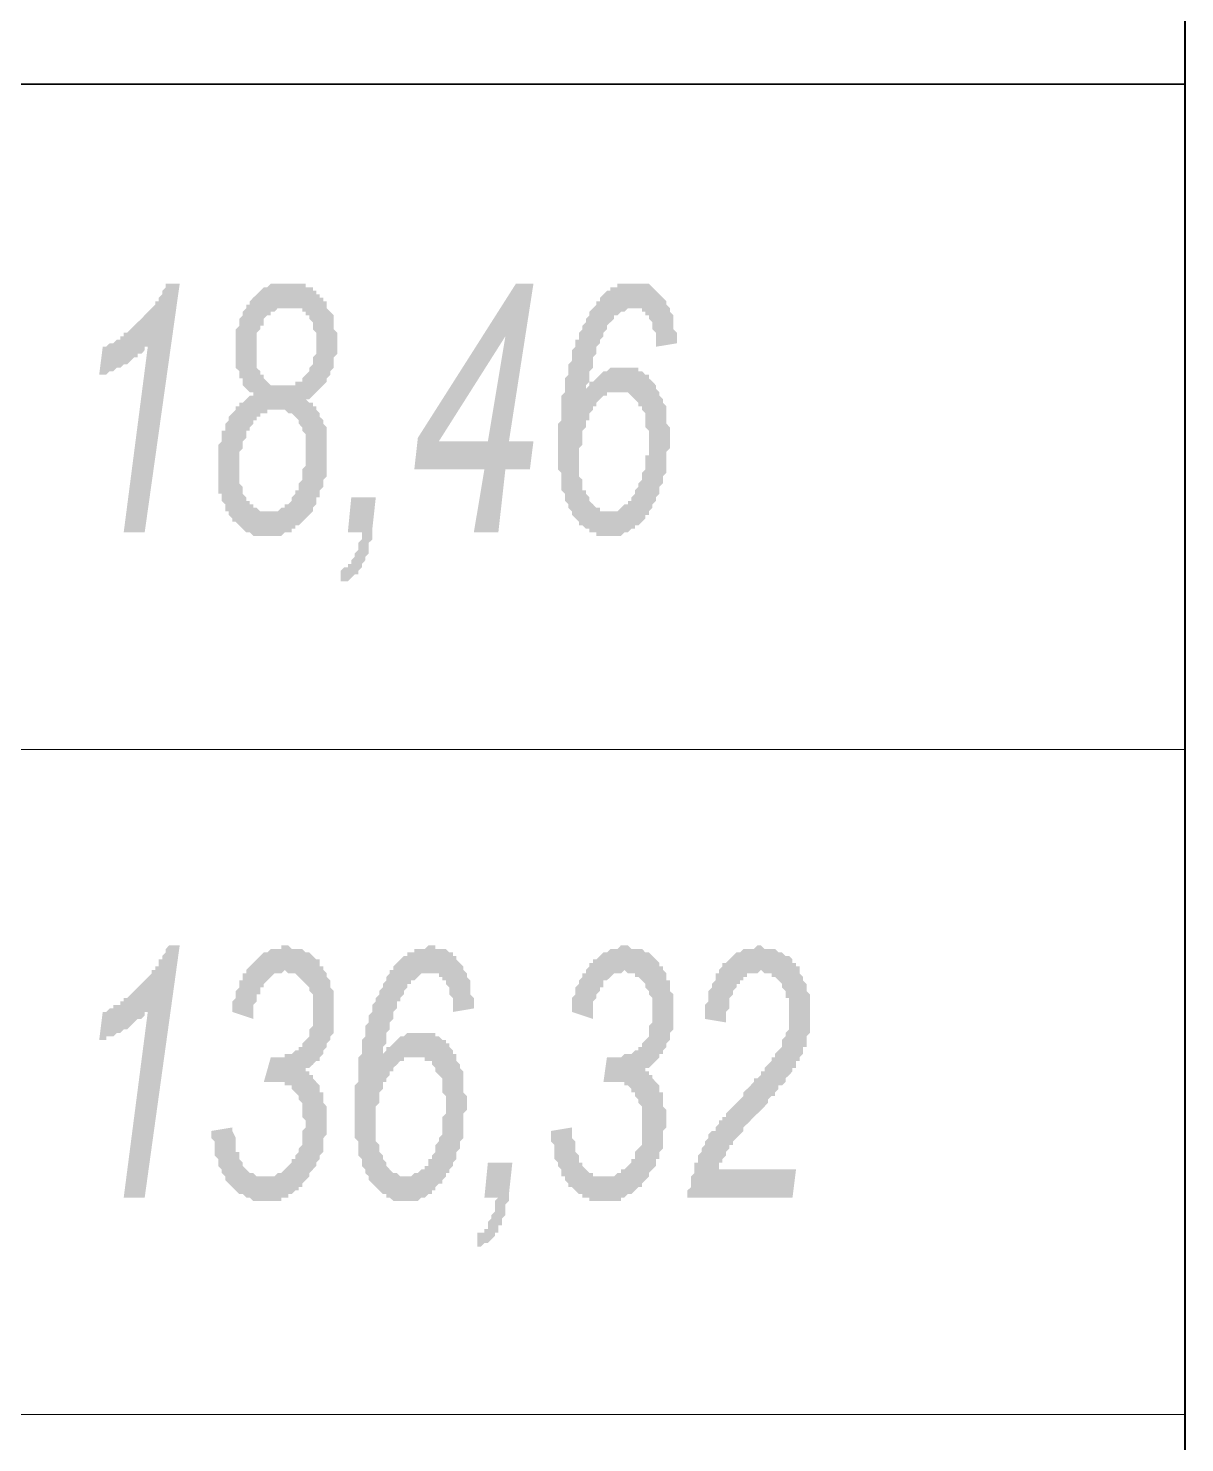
# Model space of a CAD drawing. Header units: millimetres. Extents: x 1372 to 666090, y 1285 to 31551.
# Drawn here: x 636713 to 638091, y 25868 to 27554 of the extents above; entities that cross this region are included whole.
import ezdxf

# ---------------------------------------------------------------- set-up
doc = ezdxf.new("R2010")
doc.units = ezdxf.units.MM
for name, color, linetype in [('PDF _0', 7, 'Continuous'), ('PDF _2D-чертеж - Общий_Ном._пера__21', 7, 'Continuous'), ('PDF _Аннотация - Текст_Ном._пера__1', 7, 'Continuous')]:
    doc.layers.add(name, color=color, linetype=linetype)

msp = doc.modelspace()

# ---------------------------------------------------------------- hatches: boundary and pattern name
at = {"layer": 'PDF _Аннотация - Текст_Ном._пера__1', "transparency": 33554559}
for points in [[(636826.7, 26953.1), (636855.9, 27178.3), (636855.9, 27174.2), (636851.7, 27174.2), (636851.7, 27170), (636851.7, 27170), (636847.6, 27165.8), (636843.4, 27165.8), (636843.4, 27161.7), (636839.2, 27161.7), (636839.2, 27161.7), (636835, 27157.5), (636835, 27157.5), (636830.9, 27153.3), (636826.7, 27153.3), (636826.7, 27153.3), (636822.5, 27149.1), (636818.4, 27149.1), (636818.4, 27149.1), (636814.2, 27145), (636810, 27145), (636805.8, 27140.8), (636805.8, 27140.8), (636801.7, 27140.8), (636797.5, 27140.8), (636801.7, 27174.2), (636805.8, 27174.2), (636805.8, 27174.2), (636810, 27178.3), (636814.2, 27178.3), (636814.2, 27178.3), (636818.4, 27182.5), (636822.5, 27182.5), (636822.5, 27186.7), (636826.7, 27186.7), (636826.7, 27190.9), (636830.9, 27190.9), (636835, 27195), (636835, 27195), (636839.2, 27199.2), (636839.2, 27199.2), (636843.4, 27203.4), (636847.6, 27207.5), (636847.6, 27207.5), (636851.7, 27211.7), (636855.9, 27215.9), (636855.9, 27215.9), (636860.1, 27220.1), (636860.1, 27220.1), (636864.2, 27224.2), (636864.2, 27228.4), (636868.4, 27228.4), (636868.4, 27232.6), (636868.4, 27232.6), (636868.4, 27232.6), (636872.6, 27236.7), (636872.6, 27240.9), (636876.8, 27245.1), (636876.8, 27249.3), (636880.9, 27249.3), (636880.9, 27249.3), (636893.4, 27249.3), (636851.7, 26953.1)], [(637093.7, 26953.1), (637097.8, 26994.8), (637127, 26994.8), (637122.9, 26957.3), (637122.9, 26953.1), (637122.9, 26948.9), (637122.9, 26944.7), (637118.7, 26940.6), (637118.7, 26936.4), (637118.7, 26932.2), (637118.7, 26928.1), (637114.5, 26923.9), (637114.5, 26919.7), (637114.5, 26919.7), (637110.4, 26915.5), (637110.4, 26911.4), (637110.4, 26911.4), (637106.2, 26907.2), (637106.2, 26903), (637102, 26903), (637097.8, 26898.9), (637097.8, 26898.9), (637093.7, 26894.7), (637093.7, 26894.7), (637089.5, 26894.7), (637085.3, 26894.7), (637085.3, 26894.7), (637085.3, 26907.2), (637089.5, 26911.4), (637093.7, 26911.4), (637093.7, 26911.4), (637093.7, 26915.5), (637097.8, 26915.5), (637097.8, 26919.7), (637102, 26923.9), (637102, 26923.9), (637102, 26928.1), (637106.2, 26932.2), (637106.2, 26936.4), (637106.2, 26940.6), (637110.4, 26944.7), (637110.4, 26948.9), (637110.4, 26953.1)], [(636826.7, 26160.5), (636855.9, 26385.8), (636855.9, 26381.6), (636851.7, 26381.6), (636851.7, 26377.4), (636851.7, 26377.4), (636847.6, 26373.3), (636843.4, 26373.3), (636843.4, 26373.3), (636839.2, 26369.1), (636839.2, 26369.1), (636835, 26364.9), (636835, 26364.9), (636830.9, 26360.8), (636826.7, 26360.8), (636826.7, 26360.8), (636822.5, 26356.6), (636818.4, 26356.6), (636818.4, 26356.6), (636814.2, 26352.4), (636810, 26352.4), (636805.8, 26352.4), (636805.8, 26348.2), (636801.7, 26348.2), (636797.5, 26348.2), (636801.7, 26381.6), (636805.8, 26381.6), (636805.8, 26381.6), (636810, 26385.8), (636814.2, 26385.8), (636814.2, 26390), (636818.4, 26390), (636822.5, 26390), (636822.5, 26394.1), (636826.7, 26394.1), (636826.7, 26398.3), (636830.9, 26398.3), (636835, 26402.5), (636835, 26402.5), (636839.2, 26406.6), (636839.2, 26406.6), (636843.4, 26410.8), (636847.6, 26415), (636847.6, 26415), (636851.7, 26419.2), (636855.9, 26423.3), (636855.9, 26423.3), (636860.1, 26427.5), (636860.1, 26431.7), (636864.2, 26431.7), (636864.2, 26435.8), (636868.4, 26435.8), (636868.4, 26440), (636868.4, 26440), (636868.4, 26444.2), (636872.6, 26444.2), (636872.6, 26448.4), (636876.8, 26452.5), (636876.8, 26456.7), (636880.9, 26460.9), (636880.9, 26460.9), (636893.4, 26460.9), (636851.7, 26160.5)], [(636931, 26239.8), (636956, 26244), (636956, 26239.8), (636960.2, 26231.4), (636960.2, 26227.3), (636960.2, 26223.1), (636960.2, 26218.9), (636960.2, 26214.8), (636964.4, 26214.8), (636964.4, 26210.6), (636964.4, 26206.4), (636968.5, 26202.2), (636968.5, 26202.2), (636968.5, 26198.1), (636968.5, 26198.1), (636972.7, 26193.9), (636972.7, 26193.9), (636976.9, 26189.7), (636976.9, 26189.7), (636981, 26189.7), (636985.2, 26185.6), (636985.2, 26185.6), (636989.4, 26185.6), (636993.6, 26185.6), (636993.6, 26185.6), (636997.7, 26185.6), (637001.9, 26185.6), (637001.9, 26185.6), (637006.1, 26185.6), (637010.2, 26189.7), (637010.2, 26189.7), (637014.4, 26189.7), (637018.6, 26193.9), (637018.6, 26193.9), (637022.8, 26198.1), (637022.8, 26198.1), (637026.9, 26202.2), (637026.9, 26206.4), (637031.1, 26206.4), (637031.1, 26210.6), (637035.3, 26214.8), (637035.3, 26218.9), (637035.3, 26218.9), (637039.4, 26223.1), (637039.4, 26227.3), (637039.4, 26231.4), (637039.4, 26235.6), (637039.4, 26239.8), (637043.6, 26244), (637043.6, 26248.1), (637043.6, 26248.1), (637043.6, 26252.3), (637039.4, 26256.5), (637039.4, 26260.6), (637039.4, 26264.8), (637039.4, 26269), (637039.4, 26273.2), (637035.3, 26277.3), (637035.3, 26277.3), (637035.3, 26281.5), (637031.1, 26285.7), (637031.1, 26285.7), (637026.9, 26289.8), (637026.9, 26294), (637022.8, 26294), (637018.6, 26294), (637018.6, 26298.2), (637014.4, 26298.2), (637010.2, 26298.2), (637010.2, 26298.2), (637006.1, 26298.2), (637001.9, 26298.2), (637001.9, 26298.2), (636997.7, 26298.2), (636993.6, 26298.2), (637001.9, 26327.4), (637001.9, 26327.4), (637006.1, 26327.4), (637006.1, 26327.4), (637010.2, 26327.4), (637014.4, 26327.4), (637018.6, 26327.4), (637018.6, 26331.6), (637022.8, 26331.6), (637026.9, 26331.6), (637026.9, 26331.6), (637031.1, 26335.7), (637031.1, 26335.7), (637035.3, 26335.7), (637035.3, 26339.9), (637039.4, 26339.9), (637039.4, 26344.1), (637043.6, 26348.2), (637043.6, 26348.2), (637047.8, 26352.4), (637047.8, 26356.6), (637047.8, 26360.8), (637052, 26364.9), (637052, 26369.1), (637052, 26369.1), (637052, 26373.3), (637052, 26377.4), (637052, 26381.6), (637052, 26385.8), (637052, 26390), (637052, 26394.1), (637052, 26398.3), (637052, 26402.5), (637047.8, 26406.6), (637047.8, 26406.6), (637047.8, 26410.8), (637043.6, 26415), (637043.6, 26415), (637039.4, 26419.2), (637039.4, 26419.2), (637035.3, 26423.3), (637035.3, 26423.3), (637031.1, 26427.5), (637026.9, 26427.5), (637026.9, 26427.5), (637022.8, 26427.5), (637018.6, 26431.7), (637018.6, 26431.7), (637014.4, 26427.5), (637014.4, 26427.5), (637010.2, 26427.5), (637010.2, 26427.5), (637006.1, 26427.5), (637001.9, 26423.3), (637001.9, 26423.3), (636997.7, 26419.2), (636997.7, 26419.2), (636993.6, 26415), (636993.6, 26410.8), (636989.4, 26410.8), (636989.4, 26406.6), (636989.4, 26402.5), (636985.2, 26402.5), (636985.2, 26398.3), (636985.2, 26394.1), (636981, 26390), (636981, 26385.8), (636981, 26381.6), (636981, 26377.4), (636981, 26373.3), (636956, 26381.6), (636956, 26385.8), (636956, 26390), (636956, 26394.1), (636960.2, 26398.3), (636960.2, 26402.5), (636960.2, 26406.6), (636964.4, 26410.8), (636964.4, 26415), (636964.4, 26419.2), (636968.5, 26419.2), (636968.5, 26423.3), (636968.5, 26427.5), (636972.7, 26427.5), (636972.7, 26431.7), (636976.9, 26435.8), (636976.9, 26435.8), (636981, 26440), (636981, 26440), (636985.2, 26444.2), (636985.2, 26444.2), (636989.4, 26448.4), (636989.4, 26448.4), (636993.6, 26452.5), (636997.7, 26452.5), (636997.7, 26452.5), (637001.9, 26456.7), (637001.9, 26456.7), (637006.1, 26456.7), (637010.2, 26456.7), (637014.4, 26456.7), (637014.4, 26460.9), (637018.6, 26460.9), (637022.8, 26460.9), (637022.8, 26460.9), (637026.9, 26456.7), (637031.1, 26456.7), (637031.1, 26456.7), (637035.3, 26456.7), (637039.4, 26456.7), (637039.4, 26456.7), (637043.6, 26452.5), (637047.8, 26452.5), (637047.8, 26452.5), (637052, 26448.4), (637052, 26448.4), (637056.1, 26444.2), (637060.3, 26444.2), (637060.3, 26440), (637060.3, 26435.8), (637064.5, 26435.8), (637064.5, 26435.8), (637064.5, 26431.7), (637068.6, 26427.5), (637068.6, 26423.3), (637072.8, 26419.2), (637072.8, 26419.2), (637072.8, 26415), (637072.8, 26410.8), (637077, 26406.6), (637077, 26402.5), (637077, 26398.3), (637077, 26394.1), (637077, 26390), (637077, 26385.8), (637077, 26381.6), (637077, 26377.4), (637077, 26373.3), (637077, 26369.1), (637077, 26364.9), (637077, 26360.8), (637077, 26356.6), (637072.8, 26352.4), (637072.8, 26352.4), (637072.8, 26348.2), (637068.6, 26344.1), (637068.6, 26339.9), (637068.6, 26339.9), (637064.5, 26335.7), (637064.5, 26331.6), (637064.5, 26331.6), (637060.3, 26327.4), (637060.3, 26323.2), (637056.1, 26323.2), (637052, 26319), (637052, 26319), (637047.8, 26314.9), (637043.6, 26314.9), (637043.6, 26310.7), (637047.8, 26310.7), (637047.8, 26306.5), (637052, 26306.5), (637052, 26302.4), (637056.1, 26298.2), (637056.1, 26298.2), (637060.3, 26294), (637060.3, 26289.8), (637060.3, 26285.7), (637064.5, 26285.7), (637064.5, 26281.5), (637064.5, 26277.3), (637064.5, 26273.2), (637068.6, 26269), (637068.6, 26264.8), (637068.6, 26260.6), (637068.6, 26256.5), (637068.6, 26252.3), (637068.6, 26248.1), (637068.6, 26244), (637068.6, 26244), (637068.6, 26239.8), (637068.6, 26235.6), (637064.5, 26231.4), (637064.5, 26227.3), (637064.5, 26223.1), (637064.5, 26218.9), (637064.5, 26214.8), (637060.3, 26210.6), (637060.3, 26206.4), (637060.3, 26206.4), (637056.1, 26202.2), (637056.1, 26198.1), (637052, 26193.9), (637052, 26193.9), (637047.8, 26189.7), (637047.8, 26185.6), (637047.8, 26185.6), (637043.6, 26181.4), (637043.6, 26181.4), (637039.4, 26177.2), (637039.4, 26173), (637035.3, 26173), (637035.3, 26168.9), (637031.1, 26168.9), (637026.9, 26164.7), (637026.9, 26164.7), (637022.8, 26164.7), (637022.8, 26160.5), (637018.6, 26160.5), (637014.4, 26160.5), (637014.4, 26156.4), (637010.2, 26156.4), (637006.1, 26156.4), (637006.1, 26156.4), (637001.9, 26156.4), (636997.7, 26156.4), (636997.7, 26156.4), (636993.6, 26156.4), (636989.4, 26156.4), (636989.4, 26156.4), (636985.2, 26156.4), (636981, 26156.4), (636981, 26156.4), (636976.9, 26160.5), (636972.7, 26160.5), (636972.7, 26160.5), (636968.5, 26164.7), (636964.4, 26164.7), (636964.4, 26164.7), (636960.2, 26168.9), (636960.2, 26168.9), (636956, 26173), (636956, 26173), (636951.8, 26177.2), (636951.8, 26177.2), (636947.7, 26181.4), (636947.7, 26185.6), (636947.7, 26185.6), (636943.5, 26189.7), (636943.5, 26193.9), (636939.3, 26198.1), (636939.3, 26198.1), (636939.3, 26202.2), (636939.3, 26206.4), (636935.2, 26210.6), (636935.2, 26214.8), (636935.2, 26218.9), (636935.2, 26223.1), (636935.2, 26227.3), (636931, 26231.4), (636931, 26235.6), (636931, 26239.8)], [(637335.6, 26239.8), (637360.6, 26244), (637360.6, 26239.8), (637360.6, 26231.4), (637364.8, 26227.3), (637364.8, 26223.1), (637364.8, 26218.9), (637364.8, 26214.8), (637364.8, 26214.8), (637369, 26210.6), (637369, 26206.4), (637369, 26202.2), (637373.2, 26202.2), (637373.2, 26198.1), (637373.2, 26198.1), (637377.3, 26193.9), (637377.3, 26193.9), (637381.5, 26189.7), (637381.5, 26189.7), (637385.7, 26189.7), (637385.7, 26185.6), (637389.8, 26185.6), (637394, 26185.6), (637398.2, 26185.6), (637398.2, 26185.6), (637402.3, 26185.6), (637406.5, 26185.6), (637406.5, 26185.6), (637410.7, 26185.6), (637414.9, 26189.7), (637414.9, 26189.7), (637419, 26189.7), (637419, 26193.9), (637423.2, 26193.9), (637427.4, 26198.1), (637427.4, 26198.1), (637431.5, 26202.2), (637431.5, 26206.4), (637435.7, 26206.4), (637435.7, 26210.6), (637435.7, 26214.8), (637439.9, 26218.9), (637439.9, 26218.9), (637444.1, 26223.1), (637444.1, 26227.3), (637444.1, 26231.4), (637444.1, 26235.6), (637444.1, 26239.8), (637444.1, 26244), (637444.1, 26248.1), (637444.1, 26248.1), (637444.1, 26252.3), (637444.1, 26256.5), (637444.1, 26260.6), (637444.1, 26264.8), (637444.1, 26269), (637439.9, 26273.2), (637439.9, 26277.3), (637439.9, 26277.3), (637435.7, 26281.5), (637435.7, 26285.7), (637431.5, 26285.7), (637431.5, 26289.8), (637427.4, 26294), (637427.4, 26294), (637423.2, 26294), (637423.2, 26298.2), (637419, 26298.2), (637414.9, 26298.2), (637414.9, 26298.2), (637410.7, 26298.2), (637406.5, 26298.2), (637406.5, 26298.2), (637402.3, 26298.2), (637398.2, 26298.2), (637402.3, 26327.4), (637406.5, 26327.4), (637410.7, 26327.4), (637410.7, 26327.4), (637414.9, 26327.4), (637419, 26327.4), (637419, 26327.4), (637423.2, 26331.6), (637427.4, 26331.6), (637427.4, 26331.6), (637431.5, 26331.6), (637435.7, 26335.7), (637435.7, 26335.7), (637439.9, 26335.7), (637439.9, 26339.9), (637444.1, 26339.9), (637444.1, 26344.1), (637448.2, 26348.2), (637448.2, 26348.2), (637452.4, 26352.4), (637452.4, 26356.6), (637452.4, 26360.8), (637452.4, 26364.9), (637456.6, 26369.1), (637456.6, 26369.1), (637456.6, 26373.3), (637456.6, 26377.4), (637456.6, 26381.6), (637456.6, 26385.8), (637456.6, 26390), (637456.6, 26394.1), (637456.6, 26398.3), (637452.4, 26402.5), (637452.4, 26406.6), (637452.4, 26406.6), (637448.2, 26410.8), (637448.2, 26415), (637448.2, 26415), (637444.1, 26419.2), (637444.1, 26419.2), (637439.9, 26423.3), (637435.7, 26423.3), (637435.7, 26427.5), (637431.5, 26427.5), (637431.5, 26427.5), (637427.4, 26427.5), (637423.2, 26431.7), (637423.2, 26431.7), (637419, 26427.5), (637419, 26427.5), (637414.9, 26427.5), (637410.7, 26427.5), (637410.7, 26427.5), (637406.5, 26423.3), (637406.5, 26423.3), (637402.3, 26419.2), (637398.2, 26419.2), (637398.2, 26415), (637398.2, 26410.8), (637394, 26410.8), (637394, 26406.6), (637389.8, 26402.5), (637389.8, 26402.5), (637389.8, 26398.3), (637385.7, 26394.1), (637385.7, 26390), (637385.7, 26385.8), (637385.7, 26381.6), (637385.7, 26377.4), (637385.7, 26373.3), (637360.6, 26381.6), (637360.6, 26385.8), (637360.6, 26390), (637360.6, 26394.1), (637360.6, 26398.3), (637364.8, 26402.5), (637364.8, 26406.6), (637364.8, 26410.8), (637369, 26415), (637369, 26419.2), (637369, 26419.2), (637373.2, 26423.3), (637373.2, 26427.5), (637377.3, 26427.5), (637377.3, 26431.7), (637381.5, 26435.8), (637381.5, 26435.8), (637381.5, 26440), (637385.7, 26440), (637385.7, 26444.2), (637389.8, 26444.2), (637394, 26448.4), (637394, 26448.4), (637398.2, 26452.5), (637398.2, 26452.5), (637402.3, 26452.5), (637406.5, 26456.7), (637406.5, 26456.7), (637410.7, 26456.7), (637414.9, 26456.7), (637414.9, 26456.7), (637419, 26460.9), (637423.2, 26460.9), (637423.2, 26460.9), (637427.4, 26460.9), (637431.5, 26456.7), (637435.7, 26456.7), (637435.7, 26456.7), (637439.9, 26456.7), (637444.1, 26456.7), (637444.1, 26456.7), (637448.2, 26452.5), (637452.4, 26452.5), (637452.4, 26452.5), (637456.6, 26448.4), (637456.6, 26448.4), (637460.7, 26444.2), (637460.7, 26444.2), (637464.9, 26440), (637464.9, 26435.8), (637464.9, 26435.8), (637469.1, 26435.8), (637469.1, 26431.7), (637473.3, 26427.5), (637473.3, 26423.3), (637473.3, 26419.2), (637477.4, 26419.2), (637477.4, 26415), (637477.4, 26410.8), (637477.4, 26406.6), (637481.6, 26402.5), (637481.6, 26398.3), (637481.6, 26394.1), (637481.6, 26390), (637481.6, 26385.8), (637481.6, 26381.6), (637481.6, 26377.4), (637481.6, 26373.3), (637481.6, 26369.1), (637481.6, 26364.9), (637481.6, 26360.8), (637477.4, 26356.6), (637477.4, 26352.4), (637477.4, 26352.4), (637477.4, 26348.2), (637473.3, 26344.1), (637473.3, 26339.9), (637473.3, 26339.9), (637469.1, 26335.7), (637469.1, 26331.6), (637464.9, 26331.6), (637464.9, 26327.4), (637460.7, 26323.2), (637460.7, 26323.2), (637456.6, 26319), (637456.6, 26319), (637452.4, 26314.9), (637448.2, 26314.9), (637448.2, 26310.7), (637452.4, 26310.7), (637452.4, 26306.5), (637456.6, 26306.5), (637456.6, 26302.4), (637460.7, 26298.2), (637460.7, 26298.2), (637464.9, 26294), (637464.9, 26289.8), (637464.9, 26285.7), (637469.1, 26285.7), (637469.1, 26281.5), (637469.1, 26277.3), (637469.1, 26273.2), (637469.1, 26269), (637473.3, 26264.8), (637473.3, 26260.6), (637473.3, 26256.5), (637473.3, 26252.3), (637473.3, 26248.1), (637473.3, 26244), (637473.3, 26244), (637469.1, 26239.8), (637469.1, 26235.6), (637469.1, 26231.4), (637469.1, 26227.3), (637469.1, 26223.1), (637469.1, 26218.9), (637464.9, 26214.8), (637464.9, 26210.6), (637464.9, 26206.4), (637460.7, 26206.4), (637460.7, 26202.2), (637460.7, 26198.1), (637456.6, 26193.9), (637456.6, 26193.9), (637452.4, 26189.7), (637452.4, 26185.6), (637452.4, 26185.6), (637448.2, 26181.4), (637448.2, 26181.4), (637444.1, 26177.2), (637444.1, 26173), (637439.9, 26173), (637435.7, 26168.9), (637435.7, 26168.9), (637431.5, 26164.7), (637431.5, 26164.7), (637427.4, 26164.7), (637423.2, 26160.5), (637423.2, 26160.5), (637419, 26160.5), (637419, 26156.4), (637414.9, 26156.4), (637410.7, 26156.4), (637410.7, 26156.4), (637406.5, 26156.4), (637402.3, 26156.4), (637402.3, 26156.4), (637398.2, 26156.4), (637394, 26156.4), (637389.8, 26156.4), (637389.8, 26156.4), (637385.7, 26156.4), (637381.5, 26156.4), (637381.5, 26160.5), (637377.3, 26160.5), (637373.2, 26160.5), (637373.2, 26164.7), (637369, 26164.7), (637369, 26164.7), (637364.8, 26168.9), (637364.8, 26168.9), (637360.6, 26173), (637356.5, 26173), (637356.5, 26177.2), (637356.5, 26177.2), (637352.3, 26181.4), (637352.3, 26185.6), (637348.1, 26185.6), (637348.1, 26189.7), (637348.1, 26193.9), (637344, 26198.1), (637344, 26198.1), (637344, 26202.2), (637339.8, 26206.4), (637339.8, 26210.6), (637339.8, 26214.8), (637339.8, 26218.9), (637339.8, 26223.1), (637335.6, 26227.3), (637335.6, 26231.4), (637335.6, 26235.6), (637335.6, 26239.8)], [(637498.3, 26160.5), (637498.3, 26164.7), (637498.3, 26168.9), (637502.5, 26173), (637502.5, 26177.2), (637502.5, 26181.4), (637502.5, 26185.6), (637506.6, 26189.7), (637506.6, 26193.9), (637506.6, 26198.1), (637506.6, 26202.2), (637510.8, 26202.2), (637510.8, 26206.4), (637510.8, 26210.6), (637510.8, 26210.6), (637515, 26214.8), (637515, 26218.9), (637519.1, 26223.1), (637519.1, 26227.3), (637519.1, 26227.3), (637523.3, 26231.4), (637523.3, 26235.6), (637527.5, 26239.8), (637527.5, 26239.8), (637531.7, 26239.8), (637531.7, 26244), (637531.7, 26244), (637535.8, 26248.1), (637535.8, 26248.1), (637535.8, 26252.3), (637540, 26252.3), (637540, 26256.5), (637544.2, 26256.5), (637544.2, 26260.6), (637548.3, 26264.8), (637548.3, 26264.8), (637552.5, 26269), (637556.7, 26273.2), (637556.7, 26273.2), (637560.9, 26277.3), (637565, 26281.5), (637565, 26285.7), (637569.2, 26289.8), (637573.4, 26294), (637573.4, 26294), (637577.5, 26298.2), (637577.5, 26302.4), (637581.7, 26302.4), (637585.9, 26306.5), (637585.9, 26310.7), (637590.1, 26310.7), (637590.1, 26314.9), (637594.2, 26319), (637594.2, 26319), (637598.4, 26323.2), (637598.4, 26323.2), (637598.4, 26327.4), (637602.6, 26327.4), (637602.6, 26331.6), (637606.7, 26335.7), (637606.7, 26335.7), (637610.9, 26339.9), (637610.9, 26344.1), (637610.9, 26348.2), (637615.1, 26352.4), (637615.1, 26352.4), (637615.1, 26356.6), (637615.1, 26356.6), (637619.3, 26360.8), (637619.3, 26364.9), (637619.3, 26369.1), (637619.3, 26373.3), (637619.3, 26377.4), (637619.3, 26381.6), (637619.3, 26385.8), (637619.3, 26390), (637619.3, 26394.1), (637619.3, 26398.3), (637615.1, 26398.3), (637615.1, 26402.5), (637615.1, 26406.6), (637610.9, 26410.8), (637610.9, 26415), (637610.9, 26415), (637606.7, 26419.2), (637606.7, 26419.2), (637602.6, 26423.3), (637598.4, 26423.3), (637598.4, 26427.5), (637594.2, 26427.5), (637594.2, 26427.5), (637590.1, 26427.5), (637585.9, 26431.7), (637585.9, 26431.7), (637581.7, 26427.5), (637577.5, 26427.5), (637577.5, 26427.5), (637573.4, 26427.5), (637569.2, 26427.5), (637569.2, 26423.3), (637565, 26423.3), (637565, 26419.2), (637560.9, 26419.2), (637560.9, 26415), (637556.7, 26415), (637556.7, 26410.8), (637552.5, 26406.6), (637552.5, 26402.5), (637552.5, 26402.5), (637548.3, 26398.3), (637548.3, 26394.1), (637548.3, 26390), (637548.3, 26385.8), (637544.2, 26381.6), (637544.2, 26377.4), (637544.2, 26373.3), (637544.2, 26369.1), (637519.1, 26373.3), (637519.1, 26377.4), (637519.1, 26381.6), (637519.1, 26385.8), (637519.1, 26390), (637523.3, 26394.1), (637523.3, 26398.3), (637523.3, 26402.5), (637523.3, 26406.6), (637527.5, 26410.8), (637527.5, 26415), (637527.5, 26415), (637531.7, 26419.2), (637531.7, 26423.3), (637531.7, 26427.5), (637535.8, 26427.5), (637535.8, 26431.7), (637540, 26435.8), (637540, 26435.8), (637540, 26440), (637544.2, 26440), (637548.3, 26444.2), (637548.3, 26444.2), (637552.5, 26448.4), (637552.5, 26448.4), (637556.7, 26452.5), (637556.7, 26452.5), (637560.9, 26452.5), (637565, 26456.7), (637565, 26456.7), (637569.2, 26456.7), (637573.4, 26456.7), (637573.4, 26456.7), (637577.5, 26456.7), (637581.7, 26460.9), (637585.9, 26460.9), (637585.9, 26460.9), (637590.1, 26456.7), (637594.2, 26456.7), (637594.2, 26456.7), (637598.4, 26456.7), (637602.6, 26456.7), (637602.6, 26456.7), (637606.7, 26452.5), (637610.9, 26452.5), (637610.9, 26452.5), (637615.1, 26448.4), (637615.1, 26448.4), (637619.3, 26448.4), (637623.4, 26444.2), (637623.4, 26440), (637627.6, 26440), (637627.6, 26435.8), (637631.8, 26435.8), (637631.8, 26431.7), (637631.8, 26427.5), (637635.9, 26423.3), (637635.9, 26419.2), (637635.9, 26419.2), (637640.1, 26415), (637640.1, 26410.8), (637640.1, 26406.6), (637644.3, 26402.5), (637644.3, 26398.3), (637644.3, 26394.1), (637644.3, 26390), (637644.3, 26385.8), (637644.3, 26385.8), (637644.3, 26381.6), (637644.3, 26381.6), (637644.3, 26377.4), (637644.3, 26373.3), (637644.3, 26369.1), (637644.3, 26364.9), (637644.3, 26360.8), (637644.3, 26356.6), (637640.1, 26352.4), (637640.1, 26348.2), (637640.1, 26344.1), (637640.1, 26339.9), (637635.9, 26339.9), (637635.9, 26335.7), (637635.9, 26331.6), (637631.8, 26327.4), (637631.8, 26323.2), (637631.8, 26323.2), (637627.6, 26323.2), (637627.6, 26319), (637627.6, 26319), (637627.6, 26314.9), (637623.4, 26314.9), (637623.4, 26310.7), (637623.4, 26310.7), (637619.3, 26306.5), (637619.3, 26306.5), (637615.1, 26302.4), (637615.1, 26302.4), (637615.1, 26298.2), (637610.9, 26294), (637606.7, 26294), (637606.7, 26289.8), (637602.6, 26285.7), (637602.6, 26281.5), (637598.4, 26281.5), (637594.2, 26277.3), (637594.2, 26273.2), (637590.1, 26269), (637585.9, 26264.8), (637581.7, 26260.6), (637577.5, 26256.5), (637577.5, 26256.5), (637573.4, 26252.3), (637569.2, 26248.1), (637569.2, 26248.1), (637565, 26244), (637565, 26239.8), (637560.9, 26235.6), (637560.9, 26235.6), (637556.7, 26231.4), (637556.7, 26231.4), (637552.5, 26227.3), (637552.5, 26223.1), (637548.3, 26223.1), (637548.3, 26218.9), (637548.3, 26218.9), (637544.2, 26214.8), (637544.2, 26210.6), (637540, 26206.4), (637540, 26202.2), (637535.8, 26202.2), (637535.8, 26198.1), (637535.8, 26193.9), (637627.6, 26193.9), (637623.4, 26160.5)], [(637256.4, 26160.5), (637260.5, 26202.2), (637289.7, 26202.2), (637285.6, 26164.7), (637285.6, 26160.5), (637285.6, 26156.4), (637281.4, 26152.2), (637281.4, 26148), (637281.4, 26143.8), (637281.4, 26139.7), (637277.2, 26135.5), (637277.2, 26131.3), (637277.2, 26127.2), (637273, 26127.2), (637273, 26123), (637273, 26118.8), (637268.9, 26118.8), (637268.9, 26114.6), (637264.7, 26110.5), (637264.7, 26110.5), (637260.5, 26106.3), (637260.5, 26106.3), (637256.4, 26106.3), (637252.2, 26102.1), (637252.2, 26102.1), (637248, 26102.1), (637248, 26102.1), (637248, 26118.8), (637252.2, 26118.8), (637252.2, 26118.8), (637256.4, 26118.8), (637256.4, 26123), (637260.5, 26123), (637260.5, 26127.2), (637260.5, 26131.3), (637264.7, 26135.5), (637264.7, 26135.5), (637264.7, 26139.7), (637268.9, 26143.8), (637268.9, 26148), (637268.9, 26152.2), (637268.9, 26156.4), (637273, 26160.5)]]:
    msp.add_hatch(color=256, dxfattribs=at).paths.add_polyline_path(points)
h = msp.add_hatch(color=256, dxfattribs=at)
h.paths.add_polyline_path([(636981, 27115.8), (636981, 27119.9), (636976.9, 27119.9), (636972.7, 27124.1), (636972.7, 27124.1), (636968.5, 27128.3), (636968.5, 27132.5), (636968.5, 27136.6), (636964.4, 27136.6), (636964.4, 27140.8), (636964.4, 27145), (636960.2, 27149.1), (636960.2, 27149.1), (636960.2, 27153.3), (636960.2, 27157.5), (636960.2, 27161.7), (636960.2, 27165.8), (636960.2, 27170), (636960.2, 27174.2), (636960.2, 27178.3), (636960.2, 27182.5), (636960.2, 27186.7), (636960.2, 27190.9), (636960.2, 27195), (636964.4, 27199.2), (636964.4, 27199.2), (636964.4, 27203.4), (636964.4, 27207.5), (636968.5, 27211.7), (636968.5, 27215.9), (636972.7, 27220.1), (636972.7, 27220.1), (636972.7, 27224.2), (636976.9, 27224.2), (636976.9, 27228.4), (636981, 27232.6), (636981, 27232.6), (636985.2, 27236.7), (636985.2, 27236.7), (636989.4, 27240.9), (636989.4, 27240.9), (636993.6, 27245.1), (636997.7, 27245.1), (636997.7, 27245.1), (637001.9, 27249.3), (637006.1, 27249.3), (637006.1, 27249.3), (637010.2, 27249.3), (637014.4, 27249.3), (637014.4, 27249.3), (637018.6, 27249.3), (637022.8, 27249.3), (637022.8, 27249.3), (637026.9, 27249.3), (637031.1, 27249.3), (637035.3, 27249.3), (637035.3, 27249.3), (637039.4, 27249.3), (637043.6, 27249.3), (637043.6, 27245.1), (637047.8, 27245.1), (637052, 27245.1), (637052, 27240.9), (637056.1, 27240.9), (637056.1, 27236.7), (637060.3, 27236.7), (637060.3, 27232.6), (637064.5, 27232.6), (637064.5, 27228.4), (637068.6, 27228.4), (637068.6, 27224.2), (637068.6, 27220.1), (637072.8, 27215.9), (637072.8, 27215.9), (637077, 27211.7), (637077, 27207.5), (637077, 27203.4), (637077, 27199.2), (637077, 27195), (637081.2, 27190.9), (637081.2, 27186.7), (637081.2, 27186.7), (637081.2, 27182.5), (637081.2, 27178.3), (637081.2, 27174.2), (637081.2, 27170), (637081.2, 27165.8), (637077, 27161.7), (637077, 27157.5), (637077, 27153.3), (637077, 27149.1), (637077, 27149.1), (637072.8, 27145), (637072.8, 27140.8), (637072.8, 27140.8), (637068.6, 27136.6), (637068.6, 27132.5), (637068.6, 27132.5), (637064.5, 27128.3), (637064.5, 27128.3), (637060.3, 27124.1), (637056.1, 27119.9), (637056.1, 27119.9), (637052, 27115.8), (637052, 27115.8), (637047.8, 27111.6), (637043.6, 27111.6), (637047.8, 27107.4), (637052, 27107.4), (637052, 27103.3), (637056.1, 27103.3), (637056.1, 27099.1), (637060.3, 27094.9), (637060.3, 27094.9), (637060.3, 27090.7), (637064.5, 27086.6), (637064.5, 27086.6), (637064.5, 27082.4), (637068.6, 27078.2), (637068.6, 27074.1), (637068.6, 27069.9), (637068.6, 27065.7), (637068.6, 27061.5), (637068.6, 27057.4), (637068.6, 27053.2), (637068.6, 27049), (637068.6, 27044.9), (637068.6, 27040.7), (637068.6, 27036.5), (637068.6, 27032.3), (637068.6, 27028.2), (637068.6, 27028.2), (637068.6, 27024), (637068.6, 27019.8), (637064.5, 27015.7), (637064.5, 27011.5), (637064.5, 27007.3), (637060.3, 27003.1), (637060.3, 26999), (637060.3, 26994.8), (637056.1, 26994.8), (637056.1, 26990.6), (637056.1, 26986.5), (637052, 26982.3), (637052, 26978.1), (637052, 26978.1), (637047.8, 26973.9), (637047.8, 26973.9), (637043.6, 26969.8), (637043.6, 26969.8), (637039.4, 26965.6), (637039.4, 26965.6), (637035.3, 26961.4), (637031.1, 26961.4), (637031.1, 26957.3), (637026.9, 26957.3), (637026.9, 26953.1), (637022.8, 26953.1), (637018.6, 26953.1), (637018.6, 26953.1), (637014.4, 26948.9), (637010.2, 26948.9), (637010.2, 26948.9), (637006.1, 26948.9), (637001.9, 26948.9), (637001.9, 26948.9), (636997.7, 26948.9), (636993.6, 26948.9), (636989.4, 26948.9), (636989.4, 26948.9), (636985.2, 26948.9), (636981, 26948.9), (636981, 26948.9), (636976.9, 26953.1), (636972.7, 26953.1), (636972.7, 26953.1), (636968.5, 26957.3), (636968.5, 26957.3), (636964.4, 26961.4), (636964.4, 26961.4), (636960.2, 26965.6), (636956, 26965.6), (636956, 26969.8), (636956, 26969.8), (636951.8, 26973.9), (636951.8, 26978.1), (636947.7, 26978.1), (636947.7, 26982.3), (636947.7, 26986.5), (636943.5, 26990.6), (636943.5, 26994.8), (636943.5, 26999), (636939.3, 26999), (636939.3, 27003.1), (636939.3, 27007.3), (636939.3, 27011.5), (636939.3, 27015.7), (636939.3, 27019.8), (636939.3, 27024), (636939.3, 27028.2), (636939.3, 27032.3), (636939.3, 27036.5), (636939.3, 27040.7), (636939.3, 27044.9), (636939.3, 27049), (636939.3, 27053.2), (636939.3, 27057.4), (636943.5, 27061.5), (636943.5, 27065.7), (636943.5, 27069.9), (636943.5, 27074.1), (636947.7, 27074.1), (636947.7, 27078.2), (636947.7, 27082.4), (636951.8, 27086.6), (636951.8, 27086.6), (636951.8, 27090.7), (636956, 27094.9), (636956, 27094.9), (636960.2, 27099.1), (636960.2, 27103.3), (636964.4, 27103.3), (636964.4, 27107.4), (636968.5, 27107.4), (636972.7, 27111.6), (636972.7, 27111.6), (636976.9, 27115.8), (636981, 27115.8), (636981, 27115.8)], flags=0)
h.paths.add_polyline_path([(636985.2, 27170), (636985.2, 27165.8), (636985.2, 27161.7), (636985.2, 27157.5), (636985.2, 27153.3), (636985.2, 27149.1), (636989.4, 27145), (636989.4, 27140.8), (636993.6, 27140.8), (636993.6, 27136.6), (636993.6, 27136.6), (636997.7, 27132.5), (636997.7, 27132.5), (637001.9, 27128.3), (637001.9, 27128.3), (637006.1, 27128.3), (637010.2, 27128.3), (637014.4, 27128.3), (637014.4, 27128.3), (637014.4, 27128.3), (637018.6, 27128.3), (637022.8, 27128.3), (637026.9, 27128.3), (637026.9, 27128.3), (637031.1, 27128.3), (637031.1, 27132.5), (637035.3, 27132.5), (637039.4, 27132.5), (637039.4, 27136.6), (637043.6, 27140.8), (637043.6, 27140.8), (637043.6, 27140.8), (637047.8, 27145), (637047.8, 27149.1), (637052, 27153.3), (637052, 27153.3), (637052, 27157.5), (637052, 27161.7), (637056.1, 27165.8), (637056.1, 27170), (637056.1, 27174.2), (637056.1, 27178.3), (637056.1, 27178.3), (637056.1, 27182.5), (637056.1, 27186.7), (637056.1, 27190.9), (637052, 27195), (637052, 27199.2), (637052, 27203.4), (637047.8, 27207.5), (637047.8, 27207.5), (637047.8, 27211.7), (637043.6, 27211.7), (637043.6, 27215.9), (637039.4, 27215.9), (637039.4, 27220.1), (637035.3, 27220.1), (637031.1, 27220.1), (637031.1, 27220.1), (637026.9, 27220.1), (637022.8, 27220.1), (637022.8, 27220.1), (637018.6, 27220.1), (637018.6, 27220.1), (637014.4, 27220.1), (637010.2, 27220.1), (637010.2, 27220.1), (637006.1, 27215.9), (637006.1, 27215.9), (637001.9, 27215.9), (637001.9, 27211.7), (636997.7, 27211.7), (636993.6, 27207.5), (636993.6, 27203.4), (636993.6, 27199.2), (636989.4, 27199.2), (636989.4, 27195), (636989.4, 27195), (636985.2, 27190.9), (636985.2, 27186.7), (636985.2, 27182.5), (636985.2, 27178.3), (636985.2, 27174.2), (636985.2, 27170), (636985.2, 27170)], flags=0)
h.paths.add_polyline_path([(636964.4, 27024), (636964.4, 27019.8), (636964.4, 27015.7), (636964.4, 27011.5), (636964.4, 27011.5), (636968.5, 27007.3), (636968.5, 27003.1), (636968.5, 27003.1), (636968.5, 26999), (636972.7, 26994.8), (636972.7, 26990.6), (636976.9, 26990.6), (636976.9, 26986.5), (636981, 26986.5), (636981, 26982.3), (636985.2, 26982.3), (636985.2, 26982.3), (636989.4, 26978.1), (636989.4, 26978.1), (636993.6, 26978.1), (636997.7, 26978.1), (637001.9, 26978.1), (637001.9, 26978.1), (637001.9, 26978.1), (637006.1, 26978.1), (637010.2, 26978.1), (637010.2, 26978.1), (637014.4, 26982.3), (637014.4, 26982.3), (637018.6, 26982.3), (637018.6, 26986.5), (637022.8, 26986.5), (637026.9, 26990.6), (637026.9, 26994.8), (637026.9, 26994.8), (637031.1, 26999), (637031.1, 27003.1), (637035.3, 27003.1), (637035.3, 27007.3), (637035.3, 27011.5), (637039.4, 27015.7), (637039.4, 27019.8), (637039.4, 27024), (637039.4, 27028.2), (637043.6, 27032.3), (637043.6, 27036.5), (637043.6, 27040.7), (637043.6, 27044.9), (637043.6, 27049), (637043.6, 27053.2), (637043.6, 27053.2), (637043.6, 27057.4), (637043.6, 27061.5), (637043.6, 27065.7), (637043.6, 27069.9), (637039.4, 27074.1), (637039.4, 27074.1), (637039.4, 27078.2), (637035.3, 27082.4), (637035.3, 27086.6), (637035.3, 27086.6), (637031.1, 27090.7), (637031.1, 27090.7), (637026.9, 27094.9), (637026.9, 27094.9), (637022.8, 27094.9), (637018.6, 27099.1), (637018.6, 27099.1), (637014.4, 27099.1), (637010.2, 27099.1), (637010.2, 27099.1), (637006.1, 27099.1), (637006.1, 27099.1), (637001.9, 27099.1), (636997.7, 27099.1), (636997.7, 27094.9), (636993.6, 27094.9), (636989.4, 27094.9), (636989.4, 27090.7), (636985.2, 27090.7), (636985.2, 27086.6), (636981, 27086.6), (636981, 27082.4), (636976.9, 27078.2), (636976.9, 27078.2), (636976.9, 27074.1), (636972.7, 27074.1), (636972.7, 27069.9), (636972.7, 27065.7), (636968.5, 27061.5), (636968.5, 27061.5), (636968.5, 27057.4), (636968.5, 27053.2), (636964.4, 27049), (636964.4, 27044.9), (636964.4, 27040.7), (636964.4, 27036.5), (636964.4, 27032.3), (636964.4, 27028.2), (636964.4, 27024)], flags=0)
h = msp.add_hatch(color=256, dxfattribs=at)
h.paths.add_polyline_path([(637243.8, 26953.1), (637256.4, 27028.2), (637172.9, 27028.2), (637177.1, 27065.7), (637293.9, 27249.3), (637314.8, 27249.3), (637285.6, 27061.5), (637314.8, 27061.5), (637310.6, 27028.2), (637281.4, 27028.2), (637273, 26953.1)], flags=0)
h.paths.add_polyline_path([(637260.5, 27061.5), (637281.4, 27186.7), (637202.1, 27061.5)], flags=0)
h = msp.add_hatch(color=256, dxfattribs=at)
h.paths.add_polyline_path([(637377.3, 27124.1), (637381.5, 27128.3), (637381.5, 27132.5), (637385.7, 27132.5), (637389.8, 27136.6), (637389.8, 27136.6), (637394, 27140.8), (637394, 27140.8), (637398.2, 27145), (637398.2, 27145), (637402.3, 27145), (637406.5, 27149.1), (637410.7, 27149.1), (637410.7, 27149.1), (637414.9, 27149.1), (637419, 27149.1), (637419, 27149.1), (637423.2, 27149.1), (637423.2, 27149.1), (637427.4, 27149.1), (637431.5, 27149.1), (637431.5, 27149.1), (637435.7, 27149.1), (637439.9, 27149.1), (637439.9, 27145), (637444.1, 27145), (637444.1, 27145), (637448.2, 27140.8), (637452.4, 27140.8), (637452.4, 27136.6), (637456.6, 27132.5), (637456.6, 27132.5), (637460.7, 27128.3), (637460.7, 27128.3), (637460.7, 27124.1), (637464.9, 27119.9), (637464.9, 27119.9), (637464.9, 27115.8), (637469.1, 27111.6), (637469.1, 27107.4), (637469.1, 27107.4), (637473.3, 27103.3), (637473.3, 27099.1), (637473.3, 27094.9), (637473.3, 27090.7), (637473.3, 27086.6), (637473.3, 27082.4), (637477.4, 27078.2), (637477.4, 27074.1), (637477.4, 27069.9), (637477.4, 27065.7), (637477.4, 27061.5), (637477.4, 27057.4), (637477.4, 27053.2), (637473.3, 27049), (637473.3, 27044.9), (637473.3, 27040.7), (637473.3, 27036.5), (637473.3, 27032.3), (637473.3, 27028.2), (637473.3, 27024), (637469.1, 27019.8), (637469.1, 27015.7), (637469.1, 27015.7), (637469.1, 27011.5), (637464.9, 27007.3), (637464.9, 27003.1), (637464.9, 26999), (637460.7, 26994.8), (637460.7, 26994.8), (637460.7, 26990.6), (637456.6, 26986.5), (637456.6, 26982.3), (637452.4, 26978.1), (637452.4, 26978.1), (637452.4, 26973.9), (637448.2, 26973.9), (637448.2, 26969.8), (637444.1, 26965.6), (637444.1, 26965.6), (637439.9, 26961.4), (637435.7, 26961.4), (637435.7, 26957.3), (637431.5, 26957.3), (637431.5, 26957.3), (637427.4, 26953.1), (637423.2, 26953.1), (637423.2, 26953.1), (637419, 26948.9), (637419, 26948.9), (637414.9, 26948.9), (637410.7, 26948.9), (637410.7, 26948.9), (637406.5, 26948.9), (637406.5, 26948.9), (637402.3, 26948.9), (637398.2, 26948.9), (637394, 26948.9), (637394, 26948.9), (637389.8, 26948.9), (637389.8, 26953.1), (637385.7, 26953.1), (637381.5, 26953.1), (637381.5, 26957.3), (637377.3, 26957.3), (637377.3, 26957.3), (637373.2, 26961.4), (637369, 26961.4), (637369, 26965.6), (637364.8, 26969.8), (637364.8, 26969.8), (637360.6, 26973.9), (637360.6, 26973.9), (637360.6, 26978.1), (637356.5, 26982.3), (637356.5, 26982.3), (637356.5, 26986.5), (637352.3, 26990.6), (637352.3, 26994.8), (637352.3, 26994.8), (637352.3, 26999), (637348.1, 27003.1), (637348.1, 27007.3), (637348.1, 27011.5), (637348.1, 27015.7), (637348.1, 27019.8), (637348.1, 27024), (637344, 27028.2), (637344, 27032.3), (637344, 27036.5), (637344, 27040.7), (637344, 27044.9), (637344, 27049), (637344, 27053.2), (637344, 27057.4), (637344, 27061.5), (637344, 27065.7), (637344, 27069.9), (637344, 27069.9), (637344, 27074.1), (637344, 27078.2), (637344, 27082.4), (637348.1, 27086.6), (637348.1, 27090.7), (637348.1, 27094.9), (637348.1, 27099.1), (637348.1, 27103.3), (637348.1, 27107.4), (637348.1, 27111.6), (637348.1, 27115.8), (637352.3, 27119.9), (637352.3, 27124.1), (637352.3, 27128.3), (637352.3, 27132.5), (637352.3, 27136.6), (637356.5, 27140.8), (637356.5, 27145), (637356.5, 27149.1), (637356.5, 27153.3), (637360.6, 27157.5), (637360.6, 27161.7), (637360.6, 27165.8), (637360.6, 27170), (637364.8, 27174.2), (637364.8, 27178.3), (637364.8, 27182.5), (637369, 27182.5), (637369, 27186.7), (637369, 27190.9), (637373.2, 27195), (637373.2, 27199.2), (637373.2, 27199.2), (637377.3, 27203.4), (637377.3, 27203.4), (637377.3, 27207.5), (637381.5, 27211.7), (637381.5, 27215.9), (637385.7, 27220.1), (637385.7, 27220.1), (637389.8, 27224.2), (637389.8, 27228.4), (637394, 27228.4), (637394, 27232.6), (637398.2, 27236.7), (637398.2, 27236.7), (637402.3, 27240.9), (637402.3, 27240.9), (637406.5, 27240.9), (637406.5, 27245.1), (637410.7, 27245.1), (637414.9, 27245.1), (637414.9, 27249.3), (637419, 27249.3), (637423.2, 27249.3), (637423.2, 27249.3), (637427.4, 27249.3), (637431.5, 27249.3), (637431.5, 27249.3), (637435.7, 27249.3), (637439.9, 27249.3), (637439.9, 27249.3), (637444.1, 27249.3), (637448.2, 27249.3), (637448.2, 27249.3), (637452.4, 27249.3), (637456.6, 27245.1), (637456.6, 27245.1), (637460.7, 27240.9), (637460.7, 27240.9), (637464.9, 27236.7), (637464.9, 27236.7), (637469.1, 27232.6), (637469.1, 27232.6), (637473.3, 27228.4), (637473.3, 27228.4), (637473.3, 27224.2), (637477.4, 27220.1), (637477.4, 27215.9), (637477.4, 27215.9), (637481.6, 27211.7), (637481.6, 27207.5), (637481.6, 27203.4), (637481.6, 27199.2), (637481.6, 27195), (637485.8, 27190.9), (637485.8, 27186.7), (637485.8, 27182.5), (637485.8, 27178.3), (637460.7, 27174.2), (637460.7, 27178.3), (637460.7, 27182.5), (637460.7, 27190.9), (637456.6, 27195), (637456.6, 27195), (637456.6, 27199.2), (637456.6, 27203.4), (637452.4, 27207.5), (637452.4, 27207.5), (637452.4, 27211.7), (637448.2, 27211.7), (637448.2, 27215.9), (637444.1, 27215.9), (637444.1, 27220.1), (637439.9, 27220.1), (637435.7, 27220.1), (637435.7, 27220.1), (637431.5, 27220.1), (637431.5, 27220.1), (637427.4, 27220.1), (637427.4, 27220.1), (637423.2, 27215.9), (637419, 27215.9), (637419, 27215.9), (637414.9, 27211.7), (637410.7, 27211.7), (637410.7, 27207.5), (637406.5, 27203.4), (637406.5, 27203.4), (637402.3, 27199.2), (637402.3, 27199.2), (637402.3, 27195), (637398.2, 27190.9), (637398.2, 27186.7), (637394, 27182.5), (637394, 27182.5), (637394, 27178.3), (637389.8, 27174.2), (637389.8, 27170), (637389.8, 27165.8), (637385.7, 27161.7), (637385.7, 27157.5), (637385.7, 27153.3), (637385.7, 27149.1), (637381.5, 27145), (637381.5, 27140.8), (637381.5, 27136.6), (637381.5, 27132.5), (637381.5, 27132.5), (637377.3, 27128.3), (637377.3, 27124.1)], flags=0)
h.paths.add_polyline_path([(637369, 27036.5), (637369, 27032.3), (637369, 27028.2), (637369, 27024), (637369, 27019.8), (637373.2, 27015.7), (637373.2, 27011.5), (637373.2, 27007.3), (637373.2, 27003.1), (637377.3, 27003.1), (637377.3, 26999), (637381.5, 26994.8), (637381.5, 26994.8), (637381.5, 26990.6), (637385.7, 26986.5), (637385.7, 26986.5), (637389.8, 26982.3), (637394, 26982.3), (637394, 26978.1), (637398.2, 26978.1), (637398.2, 26978.1), (637402.3, 26978.1), (637406.5, 26978.1), (637406.5, 26978.1), (637406.5, 26978.1), (637410.7, 26978.1), (637414.9, 26978.1), (637414.9, 26978.1), (637419, 26982.3), (637419, 26982.3), (637423.2, 26986.5), (637427.4, 26986.5), (637427.4, 26990.6), (637431.5, 26990.6), (637431.5, 26994.8), (637435.7, 26999), (637435.7, 26999), (637435.7, 27003.1), (637439.9, 27007.3), (637439.9, 27011.5), (637444.1, 27015.7), (637444.1, 27019.8), (637444.1, 27019.8), (637444.1, 27024), (637448.2, 27028.2), (637448.2, 27032.3), (637448.2, 27036.5), (637448.2, 27040.7), (637448.2, 27044.9), (637452.4, 27044.9), (637452.4, 27049), (637452.4, 27053.2), (637452.4, 27057.4), (637452.4, 27061.5), (637452.4, 27065.7), (637452.4, 27069.9), (637452.4, 27074.1), (637448.2, 27078.2), (637448.2, 27082.4), (637448.2, 27086.6), (637448.2, 27090.7), (637448.2, 27094.9), (637444.1, 27099.1), (637444.1, 27099.1), (637444.1, 27103.3), (637439.9, 27103.3), (637439.9, 27107.4), (637435.7, 27111.6), (637435.7, 27111.6), (637431.5, 27115.8), (637431.5, 27115.8), (637427.4, 27119.9), (637423.2, 27119.9), (637423.2, 27119.9), (637419, 27119.9), (637414.9, 27119.9), (637414.9, 27119.9), (637414.9, 27119.9), (637410.7, 27119.9), (637406.5, 27119.9), (637406.5, 27119.9), (637402.3, 27119.9), (637402.3, 27115.8), (637398.2, 27115.8), (637394, 27111.6), (637394, 27111.6), (637389.8, 27107.4), (637389.8, 27103.3), (637385.7, 27103.3), (637385.7, 27099.1), (637385.7, 27099.1), (637381.5, 27094.9), (637381.5, 27090.7), (637381.5, 27086.6), (637377.3, 27086.6), (637377.3, 27082.4), (637377.3, 27078.2), (637373.2, 27074.1), (637373.2, 27069.9), (637373.2, 27065.7), (637373.2, 27061.5), (637373.2, 27057.4), (637369, 27053.2), (637369, 27049), (637369, 27044.9), (637369, 27040.7), (637369, 27036.5), (637369, 27036.5)], flags=0)
h = msp.add_hatch(color=256, dxfattribs=at)
h.paths.add_polyline_path([(637135.4, 26331.6), (637139.6, 26335.7), (637139.6, 26339.9), (637143.7, 26339.9), (637147.9, 26344.1), (637147.9, 26344.1), (637152.1, 26348.2), (637152.1, 26348.2), (637156.2, 26352.4), (637156.2, 26352.4), (637160.4, 26352.4), (637164.6, 26356.6), (637164.6, 26356.6), (637168.8, 26356.6), (637172.9, 26356.6), (637172.9, 26356.6), (637177.1, 26356.6), (637177.1, 26356.6), (637181.3, 26356.6), (637185.4, 26356.6), (637189.6, 26356.6), (637189.6, 26356.6), (637193.8, 26356.6), (637198, 26356.6), (637198, 26352.4), (637202.1, 26352.4), (637202.1, 26352.4), (637206.3, 26348.2), (637210.5, 26348.2), (637210.5, 26344.1), (637214.6, 26344.1), (637214.6, 26339.9), (637218.8, 26335.7), (637218.8, 26335.7), (637218.8, 26331.6), (637223, 26331.6), (637223, 26327.4), (637223, 26323.2), (637227.2, 26319), (637227.2, 26314.9), (637227.2, 26314.9), (637231.3, 26310.7), (637231.3, 26306.5), (637231.3, 26302.4), (637231.3, 26298.2), (637231.3, 26294), (637231.3, 26289.8), (637231.3, 26285.7), (637235.5, 26281.5), (637235.5, 26277.3), (637235.5, 26273.2), (637235.5, 26269), (637235.5, 26264.8), (637231.3, 26260.6), (637231.3, 26256.5), (637231.3, 26252.3), (637231.3, 26248.1), (637231.3, 26244), (637231.3, 26239.8), (637231.3, 26235.6), (637231.3, 26231.4), (637227.2, 26227.3), (637227.2, 26227.3), (637227.2, 26223.1), (637227.2, 26218.9), (637223, 26214.8), (637223, 26210.6), (637223, 26206.4), (637218.8, 26202.2), (637218.8, 26202.2), (637218.8, 26198.1), (637214.6, 26193.9), (637214.6, 26189.7), (637210.5, 26189.7), (637210.5, 26185.6), (637210.5, 26185.6), (637206.3, 26181.4), (637206.3, 26177.2), (637202.1, 26177.2), (637198, 26173), (637198, 26168.9), (637193.8, 26168.9), (637193.8, 26164.7), (637189.6, 26164.7), (637189.6, 26164.7), (637185.4, 26160.5), (637181.3, 26160.5), (637181.3, 26160.5), (637177.1, 26156.4), (637172.9, 26156.4), (637172.9, 26156.4), (637168.8, 26156.4), (637164.6, 26156.4), (637164.6, 26156.4), (637160.4, 26156.4), (637160.4, 26156.4), (637156.2, 26156.4), (637152.1, 26156.4), (637152.1, 26156.4), (637147.9, 26156.4), (637143.7, 26160.5), (637143.7, 26160.5), (637139.6, 26160.5), (637139.6, 26164.7), (637135.4, 26164.7), (637131.2, 26168.9), (637131.2, 26168.9), (637127, 26173), (637127, 26173), (637122.9, 26177.2), (637122.9, 26177.2), (637118.7, 26181.4), (637118.7, 26181.4), (637118.7, 26185.6), (637114.5, 26189.7), (637114.5, 26189.7), (637114.5, 26193.9), (637110.4, 26198.1), (637110.4, 26202.2), (637110.4, 26202.2), (637110.4, 26206.4), (637106.2, 26210.6), (637106.2, 26214.8), (637106.2, 26218.9), (637106.2, 26223.1), (637106.2, 26227.3), (637102, 26231.4), (637102, 26235.6), (637102, 26239.8), (637102, 26244), (637102, 26248.1), (637102, 26252.3), (637102, 26256.5), (637102, 26260.6), (637102, 26264.8), (637102, 26269), (637102, 26273.2), (637102, 26277.3), (637102, 26281.5), (637102, 26285.7), (637102, 26285.7), (637102, 26289.8), (637102, 26294), (637106.2, 26298.2), (637106.2, 26302.4), (637106.2, 26306.5), (637106.2, 26310.7), (637106.2, 26314.9), (637106.2, 26319), (637106.2, 26323.2), (637106.2, 26327.4), (637110.4, 26331.6), (637110.4, 26335.7), (637110.4, 26339.9), (637110.4, 26344.1), (637110.4, 26348.2), (637114.5, 26352.4), (637114.5, 26356.6), (637114.5, 26360.8), (637114.5, 26364.9), (637118.7, 26369.1), (637118.7, 26373.3), (637118.7, 26377.4), (637122.9, 26381.6), (637122.9, 26385.8), (637122.9, 26390), (637127, 26394.1), (637127, 26394.1), (637127, 26398.3), (637131.2, 26402.5), (637131.2, 26406.6), (637131.2, 26406.6), (637135.4, 26410.8), (637135.4, 26415), (637135.4, 26415), (637139.6, 26419.2), (637139.6, 26423.3), (637143.7, 26427.5), (637143.7, 26431.7), (637147.9, 26431.7), (637147.9, 26435.8), (637152.1, 26440), (637152.1, 26440), (637156.2, 26444.2), (637156.2, 26444.2), (637160.4, 26448.4), (637160.4, 26448.4), (637164.6, 26448.4), (637164.6, 26452.5), (637168.8, 26452.5), (637172.9, 26452.5), (637172.9, 26456.7), (637177.1, 26456.7), (637181.3, 26456.7), (637181.3, 26456.7), (637185.4, 26456.7), (637189.6, 26460.9), (637189.6, 26460.9), (637193.8, 26460.9), (637198, 26460.9), (637198, 26456.7), (637202.1, 26456.7), (637206.3, 26456.7), (637206.3, 26456.7), (637210.5, 26456.7), (637214.6, 26452.5), (637214.6, 26452.5), (637218.8, 26452.5), (637218.8, 26448.4), (637223, 26448.4), (637223, 26444.2), (637227.2, 26440), (637227.2, 26440), (637231.3, 26435.8), (637231.3, 26435.8), (637231.3, 26431.7), (637235.5, 26427.5), (637235.5, 26427.5), (637235.5, 26423.3), (637239.7, 26419.2), (637239.7, 26415), (637239.7, 26410.8), (637239.7, 26406.6), (637239.7, 26402.5), (637243.8, 26398.3), (637243.8, 26394.1), (637243.8, 26390), (637243.8, 26385.8), (637218.8, 26381.6), (637218.8, 26385.8), (637218.8, 26394.1), (637218.8, 26398.3), (637214.6, 26402.5), (637214.6, 26406.6), (637214.6, 26406.6), (637214.6, 26410.8), (637210.5, 26415), (637210.5, 26415), (637210.5, 26419.2), (637206.3, 26419.2), (637206.3, 26423.3), (637202.1, 26423.3), (637202.1, 26427.5), (637198, 26427.5), (637193.8, 26427.5), (637193.8, 26427.5), (637189.6, 26427.5), (637189.6, 26427.5), (637185.4, 26427.5), (637181.3, 26427.5), (637181.3, 26427.5), (637177.1, 26423.3), (637177.1, 26423.3), (637172.9, 26419.2), (637168.8, 26419.2), (637168.8, 26415), (637164.6, 26415), (637164.6, 26410.8), (637160.4, 26406.6), (637160.4, 26406.6), (637160.4, 26402.5), (637156.2, 26398.3), (637156.2, 26394.1), (637152.1, 26394.1), (637152.1, 26390), (637152.1, 26385.8), (637147.9, 26381.6), (637147.9, 26377.4), (637147.9, 26373.3), (637143.7, 26369.1), (637143.7, 26364.9), (637143.7, 26360.8), (637139.6, 26356.6), (637139.6, 26352.4), (637139.6, 26348.2), (637139.6, 26344.1), (637139.6, 26344.1), (637135.4, 26339.9), (637135.4, 26335.7), (637135.4, 26331.6)], flags=0)
h.paths.add_polyline_path([(637127, 26244), (637127, 26239.8), (637127, 26235.6), (637127, 26231.4), (637127, 26227.3), (637131.2, 26223.1), (637131.2, 26218.9), (637131.2, 26214.8), (637131.2, 26214.8), (637135.4, 26210.6), (637135.4, 26206.4), (637139.6, 26202.2), (637139.6, 26202.2), (637139.6, 26198.1), (637143.7, 26193.9), (637143.7, 26193.9), (637147.9, 26189.7), (637147.9, 26189.7), (637152.1, 26189.7), (637156.2, 26185.6), (637156.2, 26185.6), (637160.4, 26185.6), (637164.6, 26185.6), (637164.6, 26185.6), (637164.6, 26185.6), (637168.8, 26185.6), (637168.8, 26185.6), (637172.9, 26189.7), (637177.1, 26189.7), (637177.1, 26189.7), (637181.3, 26193.9), (637185.4, 26193.9), (637185.4, 26198.1), (637189.6, 26198.1), (637189.6, 26202.2), (637189.6, 26206.4), (637193.8, 26206.4), (637193.8, 26210.6), (637198, 26214.8), (637198, 26218.9), (637198, 26223.1), (637202.1, 26227.3), (637202.1, 26227.3), (637202.1, 26231.4), (637206.3, 26235.6), (637206.3, 26239.8), (637206.3, 26244), (637206.3, 26248.1), (637206.3, 26252.3), (637206.3, 26256.5), (637210.5, 26260.6), (637210.5, 26260.6), (637210.5, 26264.8), (637210.5, 26269), (637210.5, 26273.2), (637210.5, 26277.3), (637210.5, 26281.5), (637206.3, 26285.7), (637206.3, 26289.8), (637206.3, 26294), (637206.3, 26298.2), (637206.3, 26302.4), (637202.1, 26306.5), (637202.1, 26306.5), (637198, 26310.7), (637198, 26314.9), (637198, 26314.9), (637193.8, 26319), (637193.8, 26323.2), (637189.6, 26323.2), (637185.4, 26323.2), (637185.4, 26327.4), (637181.3, 26327.4), (637181.3, 26327.4), (637177.1, 26327.4), (637172.9, 26327.4), (637172.9, 26327.4), (637172.9, 26327.4), (637168.8, 26327.4), (637164.6, 26327.4), (637164.6, 26327.4), (637160.4, 26327.4), (637160.4, 26323.2), (637156.2, 26323.2), (637152.1, 26319), (637152.1, 26319), (637147.9, 26314.9), (637147.9, 26310.7), (637143.7, 26310.7), (637143.7, 26306.5), (637143.7, 26306.5), (637139.6, 26302.4), (637139.6, 26298.2), (637135.4, 26298.2), (637135.4, 26294), (637135.4, 26289.8), (637131.2, 26285.7), (637131.2, 26281.5), (637131.2, 26277.3), (637131.2, 26273.2), (637131.2, 26273.2), (637127, 26269), (637127, 26264.8), (637127, 26260.6), (637127, 26256.5), (637127, 26248.1), (637127, 26244), (637127, 26244)], flags=0)

# ---------------------------------------------------------------- linework, layer by layer
at = {"layer": 'PDF _0', "lineweight": 35}
msp.add_lwpolyline([(619774, 27487), (638090.6, 27487)], dxfattribs=at)
at = {"layer": 'PDF _0', "lineweight": 18}
for points in [[(638090.6, 26694.5), (619774, 26694.5)], [(638090.6, 25901.9), (619774, 25901.9)]]:
    msp.add_lwpolyline(points, close=True, dxfattribs=at)
at = {"layer": 'PDF _2D-чертеж - Общий_Ном._пера__21', "lineweight": 40}
msp.add_lwpolyline([(598979.7, 30861.7), (638090.6, 30861.7), (638090.6, 2742.3), (598979.7, 2742.3)], close=True, dxfattribs=at)

doc.saveas('drawing.dxf')
